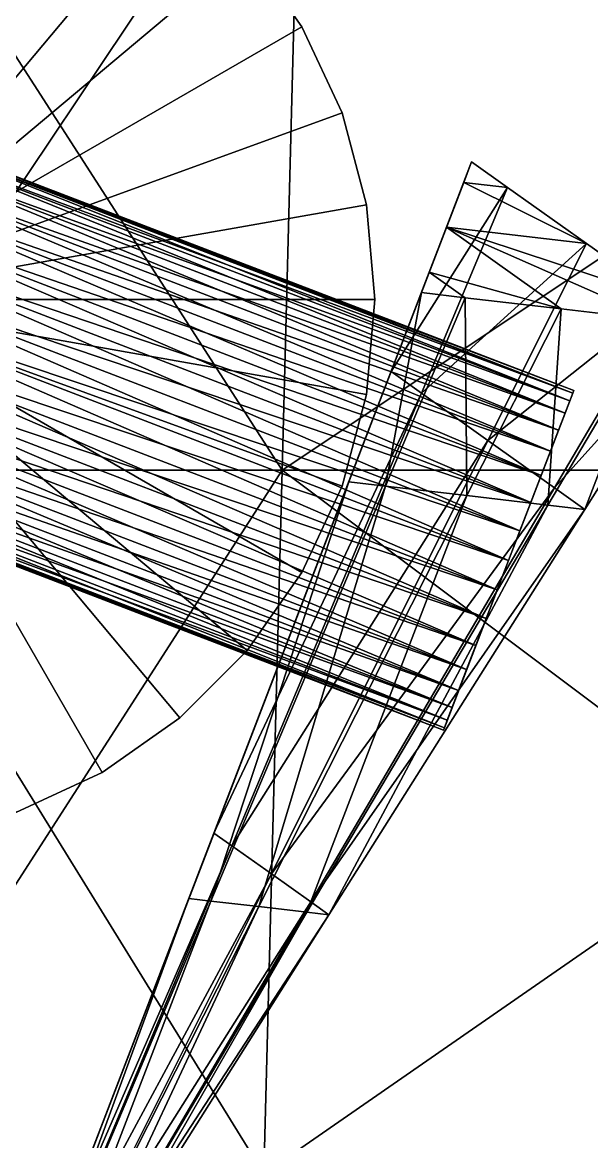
# Model space of a CAD drawing. Header units: metres. Extents: x -1.99 to 2.18, y -3.57 to 1.69.
# Drawn here: x 0.106 to 0.419, y 0.569 to 1.184 of the extents above; entities that cross this region are included whole.
import ezdxf

# ---------------------------------------------------------------- set-up
doc = ezdxf.new("R2010")
doc.units = ezdxf.units.M

msp = doc.modelspace()

# ---------------------------------------------------------------- linework, layer by layer
at = {"layer": 'Cylinder 4'}
for points in [[(0.40872, 0.97988, 0.42168), (0.03529, 1.12323, 0.42168), (0.03367, 1.11902, 0.40484)], [(0.40711, 0.97567, 0.47325), (0.03367, 1.11902, 0.47325), (0.03529, 1.12323, 0.45641)], [(0.40927, 0.9813, 0.43905), (0.03584, 1.12465, 0.43905), (0.03529, 1.12323, 0.42168)], [(0.40872, 0.97988, 0.45641), (0.03529, 1.12323, 0.45641), (0.03584, 1.12465, 0.43905)], [(0.40927, 0.9813, 0.43905), (0.03529, 1.12323, 0.42168), (0.40872, 0.97988, 0.42168)], [(0.40711, 0.97567, 0.47325), (0.03529, 1.12323, 0.45641), (0.40872, 0.97988, 0.45641)], [(0.40872, 0.97988, 0.45641), (0.03584, 1.12465, 0.43905), (0.40927, 0.9813, 0.43905)], [(0.40711, 0.97567, 0.40484), (0.03367, 1.11902, 0.40484), (0.03103, 1.11214, 0.38905)], [(0.40447, 0.96879, 0.48905), (0.03103, 1.11214, 0.48905), (0.03367, 1.11902, 0.47325)], [(0.40872, 0.97988, 0.42168), (0.03367, 1.11902, 0.40484), (0.40711, 0.97567, 0.40484)], [(0.40447, 0.96879, 0.48905), (0.03367, 1.11902, 0.47325), (0.40711, 0.97567, 0.47325)], [(0.40447, 0.96879, 0.38905), (0.03103, 1.11214, 0.38905), (0.02745, 1.10281, 0.37477)], [(0.40088, 0.95946, 0.50333), (0.02745, 1.10281, 0.50333), (0.03103, 1.11214, 0.48905)], [(0.40711, 0.97567, 0.40484), (0.03103, 1.11214, 0.38905), (0.40447, 0.96879, 0.38905)], [(0.40088, 0.95946, 0.50333), (0.03103, 1.11214, 0.48905), (0.40447, 0.96879, 0.48905)], [(0.40088, 0.95946, 0.37477), (0.02745, 1.10281, 0.37477), (0.02303, 1.0913, 0.36244)], [(0.39647, 0.94795, 0.51565), (0.02303, 1.0913, 0.51565), (0.02745, 1.10281, 0.50333)], [(0.40447, 0.96879, 0.38905), (0.02745, 1.10281, 0.37477), (0.40088, 0.95946, 0.37477)], [(0.39647, 0.94795, 0.51565), (0.02745, 1.10281, 0.50333), (0.40088, 0.95946, 0.50333)], [(0.39647, 0.94795, 0.36244), (0.02303, 1.0913, 0.36244), (0.01792, 1.07797, 0.35244)], [(0.39135, 0.93462, 0.52565), (0.01792, 1.07797, 0.52565), (0.02303, 1.0913, 0.51565)], [(0.40088, 0.95946, 0.37477), (0.02303, 1.0913, 0.36244), (0.39647, 0.94795, 0.36244)], [(0.39135, 0.93462, 0.52565), (0.02303, 1.0913, 0.51565), (0.39647, 0.94795, 0.51565)], [(0.39135, 0.93462, 0.35244), (0.01792, 1.07797, 0.35244), (0.01226, 1.06322, 0.34508)], [(0.38569, 0.91987, 0.53302), (0.01226, 1.06322, 0.53302), (0.01792, 1.07797, 0.52565)], [(0.39647, 0.94795, 0.36244), (0.01792, 1.07797, 0.35244), (0.39135, 0.93462, 0.35244)], [(0.38569, 0.91987, 0.53302), (0.01792, 1.07797, 0.52565), (0.39135, 0.93462, 0.52565)], [(0.37965, 0.90415, 0.53753), (0.00622, 1.0475, 0.53753), (0.01226, 1.06322, 0.53302)], [(0.38569, 0.91987, 0.34508), (0.01226, 1.06322, 0.34508), (0.00622, 1.0475, 0.34057)], [(0.37965, 0.90415, 0.53753), (0.01226, 1.06322, 0.53302), (0.38569, 0.91987, 0.53302)], [(0.39135, 0.93462, 0.35244), (0.01226, 1.06322, 0.34508), (0.38569, 0.91987, 0.34508)], [(0.37343, 0.88794, 0.53905), (0, 1.03129, 0.53905), (0.00622, 1.0475, 0.53753)], [(0.37965, 0.90415, 0.34057), (0.00622, 1.0475, 0.34057), (0, 1.03129, 0.33905)], [(0.37343, 0.88794, 0.53905), (0.00622, 1.0475, 0.53753), (0.37965, 0.90415, 0.53753)], [(0.38569, 0.91987, 0.34508), (0.00622, 1.0475, 0.34057), (0.37965, 0.90415, 0.34057)], [(0.36721, 0.87173, 0.53753), (-0.00622, 1.01508, 0.53753), (0, 1.03129, 0.53905)], [(0.37343, 0.88794, 0.33905), (0, 1.03129, 0.33905), (-0.00622, 1.01508, 0.34057)], [(0.36721, 0.87173, 0.53753), (0, 1.03129, 0.53905), (0.37343, 0.88794, 0.53905)], [(0.37965, 0.90415, 0.34057), (0, 1.03129, 0.33905), (0.37343, 0.88794, 0.33905)], [(0.36117, 0.85601, 0.53302), (-0.01226, 0.99936, 0.53302), (-0.00622, 1.01508, 0.53753)], [(0.36721, 0.87173, 0.34057), (-0.00622, 1.01508, 0.34057), (-0.01226, 0.99936, 0.34508)], [(0.36117, 0.85601, 0.53302), (-0.00622, 1.01508, 0.53753), (0.36721, 0.87173, 0.53753)], [(0.37343, 0.88794, 0.33905), (-0.00622, 1.01508, 0.34057), (0.36721, 0.87173, 0.34057)], [(0.35551, 0.84126, 0.52565), (-0.01792, 0.98461, 0.52565), (-0.01226, 0.99936, 0.53302)], [(0.36117, 0.85601, 0.34508), (-0.01226, 0.99936, 0.34508), (-0.01792, 0.98461, 0.35244)], [(0.35551, 0.84126, 0.52565), (-0.01226, 0.99936, 0.53302), (0.36117, 0.85601, 0.53302)], [(0.36721, 0.87173, 0.34057), (-0.01226, 0.99936, 0.34508), (0.36117, 0.85601, 0.34508)], [(0.3504, 0.82793, 0.51565), (-0.02304, 0.97128, 0.51565), (-0.01792, 0.98461, 0.52565)], [(0.35551, 0.84126, 0.35244), (-0.01792, 0.98461, 0.35244), (-0.02304, 0.97128, 0.36244)], [(0.3504, 0.82793, 0.51565), (-0.01792, 0.98461, 0.52565), (0.35551, 0.84126, 0.52565)], [(0.36117, 0.85601, 0.34508), (-0.01792, 0.98461, 0.35244), (0.35551, 0.84126, 0.35244)], [(0.37343, 0.88794, 0.43905), (0.40927, 0.9813, 0.43905), (0.40872, 0.97988, 0.42168)], [(0.37343, 0.88794, 0.43905), (0.40927, 0.9813, 0.43905), (0.37343, 0.88794, 0.43905)], [(0.37343, 0.88794, 0.43905), (0.40872, 0.97988, 0.45641), (0.40927, 0.9813, 0.43905)], [(0.37343, 0.88794, 0.43905), (0.40872, 0.97988, 0.42168), (0.40711, 0.97567, 0.40484)], [(0.37343, 0.88794, 0.43905), (0.40872, 0.97988, 0.42168), (0.37343, 0.88794, 0.43905)], [(0.37343, 0.88794, 0.43905), (0.40872, 0.97988, 0.45641), (0.37343, 0.88794, 0.43905)], [(0.37343, 0.88794, 0.43905), (0.40711, 0.97567, 0.47325), (0.40872, 0.97988, 0.45641)], [(0.40872, 0.97988, 0.42168), (0.40711, 0.97567, 0.40484), (0.40711, 0.97567, 0.40484)], [(0.40872, 0.97988, 0.42168), (0.40872, 0.97988, 0.42168), (0.40711, 0.97567, 0.40484)], [(0.40711, 0.97567, 0.47325), (0.40872, 0.97988, 0.45641), (0.40872, 0.97988, 0.45641)], [(0.40711, 0.97567, 0.47325), (0.40711, 0.97567, 0.47325), (0.40872, 0.97988, 0.45641)], [(0.40927, 0.9813, 0.43905), (0.40872, 0.97988, 0.42168), (0.40872, 0.97988, 0.42168)], [(0.40927, 0.9813, 0.43905), (0.40927, 0.9813, 0.43905), (0.40872, 0.97988, 0.42168)], [(0.40872, 0.97988, 0.45641), (0.40927, 0.9813, 0.43905), (0.40927, 0.9813, 0.43905)], [(0.40872, 0.97988, 0.45641), (0.40872, 0.97988, 0.45641), (0.40927, 0.9813, 0.43905)], [(0.37343, 0.88794, 0.43905), (0.40711, 0.97567, 0.40484), (0.40447, 0.96879, 0.38905)], [(0.37343, 0.88794, 0.43905), (0.40711, 0.97567, 0.40484), (0.37343, 0.88794, 0.43905)], [(0.37343, 0.88794, 0.43905), (0.40711, 0.97567, 0.47325), (0.37343, 0.88794, 0.43905)], [(0.37343, 0.88794, 0.43905), (0.40447, 0.96879, 0.48905), (0.40711, 0.97567, 0.47325)], [(0.40711, 0.97567, 0.40484), (0.40447, 0.96879, 0.38905), (0.40447, 0.96879, 0.38905)], [(0.40711, 0.97567, 0.40484), (0.40711, 0.97567, 0.40484), (0.40447, 0.96879, 0.38905)], [(0.40447, 0.96879, 0.48905), (0.40711, 0.97567, 0.47325), (0.40711, 0.97567, 0.47325)], [(0.40447, 0.96879, 0.48905), (0.40447, 0.96879, 0.48905), (0.40711, 0.97567, 0.47325)], [(0.34598, 0.81643, 0.50333), (-0.02745, 0.95977, 0.50333), (-0.02304, 0.97128, 0.51565)], [(0.3504, 0.82793, 0.36244), (-0.02304, 0.97128, 0.36244), (-0.02745, 0.95977, 0.37477)], [(0.34598, 0.81643, 0.50333), (-0.02304, 0.97128, 0.51565), (0.3504, 0.82793, 0.51565)], [(0.35551, 0.84126, 0.35244), (-0.02304, 0.97128, 0.36244), (0.3504, 0.82793, 0.36244)], [(0.37343, 0.88794, 0.43905), (0.40447, 0.96879, 0.38905), (0.40088, 0.95946, 0.37477)], [(0.37343, 0.88794, 0.43905), (0.40447, 0.96879, 0.38905), (0.37343, 0.88794, 0.43905)], [(0.37343, 0.88794, 0.43905), (0.40447, 0.96879, 0.48905), (0.37343, 0.88794, 0.43905)], [(0.37343, 0.88794, 0.43905), (0.40088, 0.95946, 0.50333), (0.40447, 0.96879, 0.48905)], [(0.40447, 0.96879, 0.38905), (0.40088, 0.95946, 0.37477), (0.40088, 0.95946, 0.37477)], [(0.40447, 0.96879, 0.38905), (0.40447, 0.96879, 0.38905), (0.40088, 0.95946, 0.37477)], [(0.40088, 0.95946, 0.50333), (0.40447, 0.96879, 0.48905), (0.40447, 0.96879, 0.48905)], [(0.40088, 0.95946, 0.50333), (0.40088, 0.95946, 0.50333), (0.40447, 0.96879, 0.48905)], [(0.3424, 0.80709, 0.48905), (-0.03104, 0.95044, 0.48905), (-0.02745, 0.95977, 0.50333)], [(0.34598, 0.81643, 0.37477), (-0.02745, 0.95977, 0.37477), (-0.03104, 0.95044, 0.38905)], [(0.3424, 0.80709, 0.48905), (-0.02745, 0.95977, 0.50333), (0.34598, 0.81643, 0.50333)], [(0.3504, 0.82793, 0.36244), (-0.02745, 0.95977, 0.37477), (0.34598, 0.81643, 0.37477)], [(0.37343, 0.88794, 0.43905), (0.40088, 0.95946, 0.37477), (0.39647, 0.94795, 0.36244)], [(0.37343, 0.88794, 0.43905), (0.40088, 0.95946, 0.37477), (0.37343, 0.88794, 0.43905)], [(0.37343, 0.88794, 0.43905), (0.40088, 0.95946, 0.50333), (0.37343, 0.88794, 0.43905)], [(0.37343, 0.88794, 0.43905), (0.39647, 0.94795, 0.51565), (0.40088, 0.95946, 0.50333)], [(0.40088, 0.95946, 0.37477), (0.39647, 0.94795, 0.36244), (0.39647, 0.94795, 0.36244)], [(0.40088, 0.95946, 0.37477), (0.40088, 0.95946, 0.37477), (0.39647, 0.94795, 0.36244)], [(0.39647, 0.94795, 0.51565), (0.40088, 0.95946, 0.50333), (0.40088, 0.95946, 0.50333)], [(0.39647, 0.94795, 0.51565), (0.39647, 0.94795, 0.51565), (0.40088, 0.95946, 0.50333)], [(0.33976, 0.80021, 0.47325), (-0.03368, 0.94356, 0.47325), (-0.03104, 0.95044, 0.48905)], [(0.3424, 0.80709, 0.38905), (-0.03104, 0.95044, 0.38905), (-0.03368, 0.94356, 0.40484)], [(0.33976, 0.80021, 0.47325), (-0.03104, 0.95044, 0.48905), (0.3424, 0.80709, 0.48905)], [(0.34598, 0.81643, 0.37477), (-0.03104, 0.95044, 0.38905), (0.3424, 0.80709, 0.38905)], [(0.37343, 0.88794, 0.43905), (0.39647, 0.94795, 0.36244), (0.39135, 0.93462, 0.35244)], [(0.37343, 0.88794, 0.43905), (0.39647, 0.94795, 0.36244), (0.37343, 0.88794, 0.43905)], [(0.37343, 0.88794, 0.43905), (0.39647, 0.94795, 0.51565), (0.37343, 0.88794, 0.43905)], [(0.37343, 0.88794, 0.43905), (0.39135, 0.93462, 0.52565), (0.39647, 0.94795, 0.51565)], [(0.39647, 0.94795, 0.36244), (0.39135, 0.93462, 0.35244), (0.39135, 0.93462, 0.35244)], [(0.39647, 0.94795, 0.36244), (0.39647, 0.94795, 0.36244), (0.39135, 0.93462, 0.35244)], [(0.39135, 0.93462, 0.52565), (0.39647, 0.94795, 0.51565), (0.39647, 0.94795, 0.51565)], [(0.39135, 0.93462, 0.52565), (0.39135, 0.93462, 0.52565), (0.39647, 0.94795, 0.51565)], [(0.33814, 0.796, 0.45641), (-0.03529, 0.93935, 0.45641), (-0.03368, 0.94356, 0.47325)], [(0.33976, 0.80021, 0.40484), (-0.03368, 0.94356, 0.40484), (-0.03529, 0.93935, 0.42168)], [(0.33814, 0.796, 0.45641), (-0.03368, 0.94356, 0.47325), (0.33976, 0.80021, 0.47325)], [(0.3424, 0.80709, 0.38905), (-0.03368, 0.94356, 0.40484), (0.33976, 0.80021, 0.40484)], [(0.33759, 0.79458, 0.43905), (-0.03584, 0.93793, 0.43905), (-0.03529, 0.93935, 0.45641)], [(0.33814, 0.796, 0.42168), (-0.03529, 0.93935, 0.42168), (-0.03584, 0.93793, 0.43905)], [(0.33814, 0.796, 0.42168), (-0.03584, 0.93793, 0.43905), (0.33759, 0.79458, 0.43905)], [(0.33759, 0.79458, 0.43905), (-0.03529, 0.93935, 0.45641), (0.33814, 0.796, 0.45641)], [(0.33976, 0.80021, 0.40484), (-0.03529, 0.93935, 0.42168), (0.33814, 0.796, 0.42168)], [(0.37343, 0.88794, 0.43905), (0.39135, 0.93462, 0.35244), (0.38569, 0.91987, 0.34508)], [(0.37343, 0.88794, 0.43905), (0.39135, 0.93462, 0.35244), (0.37343, 0.88794, 0.43905)], [(0.37343, 0.88794, 0.43905), (0.39135, 0.93462, 0.52565), (0.37343, 0.88794, 0.43905)], [(0.37343, 0.88794, 0.43905), (0.38569, 0.91987, 0.53302), (0.39135, 0.93462, 0.52565)], [(0.39135, 0.93462, 0.35244), (0.38569, 0.91987, 0.34508), (0.38569, 0.91987, 0.34508)], [(0.39135, 0.93462, 0.35244), (0.39135, 0.93462, 0.35244), (0.38569, 0.91987, 0.34508)], [(0.38569, 0.91987, 0.53302), (0.39135, 0.93462, 0.52565), (0.39135, 0.93462, 0.52565)], [(0.38569, 0.91987, 0.53302), (0.38569, 0.91987, 0.53302), (0.39135, 0.93462, 0.52565)], [(0.37343, 0.88794, 0.43905), (0.38569, 0.91987, 0.53302), (0.37343, 0.88794, 0.43905)], [(0.37343, 0.88794, 0.43905), (0.37965, 0.90415, 0.53753), (0.38569, 0.91987, 0.53302)], [(0.37343, 0.88794, 0.43905), (0.38569, 0.91987, 0.34508), (0.37965, 0.90415, 0.34057)], [(0.37343, 0.88794, 0.43905), (0.38569, 0.91987, 0.34508), (0.37343, 0.88794, 0.43905)], [(0.37965, 0.90415, 0.53753), (0.38569, 0.91987, 0.53302), (0.38569, 0.91987, 0.53302)], [(0.37965, 0.90415, 0.53753), (0.37965, 0.90415, 0.53753), (0.38569, 0.91987, 0.53302)], [(0.38569, 0.91987, 0.34508), (0.37965, 0.90415, 0.34057), (0.37965, 0.90415, 0.34057)], [(0.38569, 0.91987, 0.34508), (0.38569, 0.91987, 0.34508), (0.37965, 0.90415, 0.34057)], [(0.37343, 0.88794, 0.43905), (0.37965, 0.90415, 0.53753), (0.37343, 0.88794, 0.43905)], [(0.37343, 0.88794, 0.43905), (0.37343, 0.88794, 0.53905), (0.37965, 0.90415, 0.53753)], [(0.37343, 0.88794, 0.53905), (0.37965, 0.90415, 0.53753), (0.37965, 0.90415, 0.53753)], [(0.37343, 0.88794, 0.53905), (0.37343, 0.88794, 0.53905), (0.37965, 0.90415, 0.53753)], [(0.37343, 0.88794, 0.43905), (0.37965, 0.90415, 0.34057), (0.37343, 0.88794, 0.33905)], [(0.37965, 0.90415, 0.34057), (0.37343, 0.88794, 0.33905), (0.37343, 0.88794, 0.33905)], [(0.37965, 0.90415, 0.34057), (0.37965, 0.90415, 0.34057), (0.37343, 0.88794, 0.33905)], [(0.37343, 0.88794, 0.43905), (0.37965, 0.90415, 0.34057), (0.37343, 0.88794, 0.43905)], [(0.37343, 0.88794, 0.43905), (0.33759, 0.79458, 0.43905), (0.33814, 0.796, 0.45641)], [(0.37343, 0.88794, 0.43905), (0.33759, 0.79458, 0.43905), (0.37343, 0.88794, 0.43905)], [(0.37343, 0.88794, 0.43905), (0.33814, 0.796, 0.42168), (0.33759, 0.79458, 0.43905)], [(0.37343, 0.88794, 0.43905), (0.33814, 0.796, 0.45641), (0.33976, 0.80021, 0.47325)], [(0.37343, 0.88794, 0.43905), (0.33814, 0.796, 0.45641), (0.37343, 0.88794, 0.43905)], [(0.37343, 0.88794, 0.43905), (0.33814, 0.796, 0.42168), (0.37343, 0.88794, 0.43905)], [(0.37343, 0.88794, 0.43905), (0.33976, 0.80021, 0.40484), (0.33814, 0.796, 0.42168)], [(0.37343, 0.88794, 0.43905), (0.33976, 0.80021, 0.47325), (0.3424, 0.80709, 0.48905)], [(0.37343, 0.88794, 0.43905), (0.33976, 0.80021, 0.47325), (0.37343, 0.88794, 0.43905)], [(0.37343, 0.88794, 0.43905), (0.33976, 0.80021, 0.40484), (0.37343, 0.88794, 0.43905)], [(0.37343, 0.88794, 0.43905), (0.3424, 0.80709, 0.38905), (0.33976, 0.80021, 0.40484)], [(0.37343, 0.88794, 0.43905), (0.3424, 0.80709, 0.48905), (0.34598, 0.81643, 0.50333)], [(0.37343, 0.88794, 0.43905), (0.3424, 0.80709, 0.48905), (0.37343, 0.88794, 0.43905)], [(0.37343, 0.88794, 0.43905), (0.3424, 0.80709, 0.38905), (0.37343, 0.88794, 0.43905)], [(0.37343, 0.88794, 0.43905), (0.34598, 0.81643, 0.37477), (0.3424, 0.80709, 0.38905)], [(0.37343, 0.88794, 0.43905), (0.34598, 0.81643, 0.50333), (0.3504, 0.82793, 0.51565)], [(0.37343, 0.88794, 0.43905), (0.34598, 0.81643, 0.50333), (0.37343, 0.88794, 0.43905)], [(0.37343, 0.88794, 0.43905), (0.34598, 0.81643, 0.37477), (0.37343, 0.88794, 0.43905)], [(0.37343, 0.88794, 0.43905), (0.3504, 0.82793, 0.36244), (0.34598, 0.81643, 0.37477)], [(0.37343, 0.88794, 0.43905), (0.3504, 0.82793, 0.51565), (0.35551, 0.84126, 0.52565)], [(0.37343, 0.88794, 0.43905), (0.3504, 0.82793, 0.51565), (0.37343, 0.88794, 0.43905)], [(0.37343, 0.88794, 0.43905), (0.3504, 0.82793, 0.36244), (0.37343, 0.88794, 0.43905)], [(0.37343, 0.88794, 0.43905), (0.35551, 0.84126, 0.35244), (0.3504, 0.82793, 0.36244)], [(0.37343, 0.88794, 0.43905), (0.35551, 0.84126, 0.52565), (0.36117, 0.85601, 0.53302)], [(0.37343, 0.88794, 0.43905), (0.35551, 0.84126, 0.52565), (0.37343, 0.88794, 0.43905)], [(0.37343, 0.88794, 0.43905), (0.35551, 0.84126, 0.35244), (0.37343, 0.88794, 0.43905)], [(0.37343, 0.88794, 0.43905), (0.36117, 0.85601, 0.34508), (0.35551, 0.84126, 0.35244)], [(0.37343, 0.88794, 0.43905), (0.36117, 0.85601, 0.53302), (0.36721, 0.87173, 0.53753)], [(0.37343, 0.88794, 0.43905), (0.36117, 0.85601, 0.53302), (0.37343, 0.88794, 0.43905)], [(0.37343, 0.88794, 0.43905), (0.36117, 0.85601, 0.34508), (0.37343, 0.88794, 0.43905)], [(0.37343, 0.88794, 0.43905), (0.36721, 0.87173, 0.34057), (0.36117, 0.85601, 0.34508)], [(0.37343, 0.88794, 0.43905), (0.36721, 0.87173, 0.53753), (0.37343, 0.88794, 0.53905)], [(0.36721, 0.87173, 0.53753), (0.37343, 0.88794, 0.53905), (0.37343, 0.88794, 0.53905)], [(0.36721, 0.87173, 0.53753), (0.36721, 0.87173, 0.53753), (0.37343, 0.88794, 0.53905)], [(0.37343, 0.88794, 0.43905), (0.36721, 0.87173, 0.53753), (0.37343, 0.88794, 0.43905)], [(0.37343, 0.88794, 0.43905), (0.36721, 0.87173, 0.34057), (0.37343, 0.88794, 0.43905)], [(0.37343, 0.88794, 0.43905), (0.37343, 0.88794, 0.33905), (0.36721, 0.87173, 0.34057)], [(0.37343, 0.88794, 0.33905), (0.36721, 0.87173, 0.34057), (0.36721, 0.87173, 0.34057)], [(0.37343, 0.88794, 0.33905), (0.37343, 0.88794, 0.33905), (0.36721, 0.87173, 0.34057)], [(0.37343, 0.88794, 0.43905), (0.37343, 0.88794, 0.53905), (0.37343, 0.88794, 0.43905)], [(0.37343, 0.88794, 0.43905), (0.37343, 0.88794, 0.33905), (0.37343, 0.88794, 0.43905)], [(0.36117, 0.85601, 0.53302), (0.36721, 0.87173, 0.53753), (0.36721, 0.87173, 0.53753)], [(0.36117, 0.85601, 0.53302), (0.36117, 0.85601, 0.53302), (0.36721, 0.87173, 0.53753)], [(0.36721, 0.87173, 0.34057), (0.36117, 0.85601, 0.34508), (0.36117, 0.85601, 0.34508)], [(0.36721, 0.87173, 0.34057), (0.36721, 0.87173, 0.34057), (0.36117, 0.85601, 0.34508)], [(0.35551, 0.84126, 0.52565), (0.36117, 0.85601, 0.53302), (0.36117, 0.85601, 0.53302)], [(0.35551, 0.84126, 0.52565), (0.35551, 0.84126, 0.52565), (0.36117, 0.85601, 0.53302)], [(0.36117, 0.85601, 0.34508), (0.35551, 0.84126, 0.35244), (0.35551, 0.84126, 0.35244)], [(0.36117, 0.85601, 0.34508), (0.36117, 0.85601, 0.34508), (0.35551, 0.84126, 0.35244)], [(0.3504, 0.82793, 0.51565), (0.35551, 0.84126, 0.52565), (0.35551, 0.84126, 0.52565)], [(0.3504, 0.82793, 0.51565), (0.3504, 0.82793, 0.51565), (0.35551, 0.84126, 0.52565)], [(0.35551, 0.84126, 0.35244), (0.3504, 0.82793, 0.36244), (0.3504, 0.82793, 0.36244)], [(0.35551, 0.84126, 0.35244), (0.35551, 0.84126, 0.35244), (0.3504, 0.82793, 0.36244)], [(0.34598, 0.81643, 0.50333), (0.3504, 0.82793, 0.51565), (0.3504, 0.82793, 0.51565)], [(0.34598, 0.81643, 0.50333), (0.34598, 0.81643, 0.50333), (0.3504, 0.82793, 0.51565)], [(0.3504, 0.82793, 0.36244), (0.34598, 0.81643, 0.37477), (0.34598, 0.81643, 0.37477)], [(0.3504, 0.82793, 0.36244), (0.3504, 0.82793, 0.36244), (0.34598, 0.81643, 0.37477)], [(0.3424, 0.80709, 0.48905), (0.34598, 0.81643, 0.50333), (0.34598, 0.81643, 0.50333)], [(0.3424, 0.80709, 0.48905), (0.3424, 0.80709, 0.48905), (0.34598, 0.81643, 0.50333)], [(0.34598, 0.81643, 0.37477), (0.3424, 0.80709, 0.38905), (0.3424, 0.80709, 0.38905)], [(0.34598, 0.81643, 0.37477), (0.34598, 0.81643, 0.37477), (0.3424, 0.80709, 0.38905)], [(0.33976, 0.80021, 0.47325), (0.3424, 0.80709, 0.48905), (0.3424, 0.80709, 0.48905)], [(0.33976, 0.80021, 0.47325), (0.33976, 0.80021, 0.47325), (0.3424, 0.80709, 0.48905)], [(0.3424, 0.80709, 0.38905), (0.33976, 0.80021, 0.40484), (0.33976, 0.80021, 0.40484)], [(0.3424, 0.80709, 0.38905), (0.3424, 0.80709, 0.38905), (0.33976, 0.80021, 0.40484)], [(0.33814, 0.796, 0.45641), (0.33976, 0.80021, 0.47325), (0.33976, 0.80021, 0.47325)], [(0.33814, 0.796, 0.45641), (0.33814, 0.796, 0.45641), (0.33976, 0.80021, 0.47325)], [(0.33976, 0.80021, 0.40484), (0.33814, 0.796, 0.42168), (0.33814, 0.796, 0.42168)], [(0.33976, 0.80021, 0.40484), (0.33976, 0.80021, 0.40484), (0.33814, 0.796, 0.42168)], [(0.33759, 0.79458, 0.43905), (0.33814, 0.796, 0.45641), (0.33814, 0.796, 0.45641)], [(0.33759, 0.79458, 0.43905), (0.33759, 0.79458, 0.43905), (0.33814, 0.796, 0.45641)], [(0.33814, 0.796, 0.42168), (0.33759, 0.79458, 0.43905), (0.33759, 0.79458, 0.43905)], [(0.33814, 0.796, 0.42168), (0.33814, 0.796, 0.42168), (0.33759, 0.79458, 0.43905)]]:
    msp.add_3dface(points, dxfattribs=at)
at = {"layer": 'Cylinder 5'}
for points in [[(0, 1.03129, 0.51705), (0.1026, 1.3132, 0.51705), (0.15, 1.2911, 0.51705)], [(0.1026, 1.3132, 0.21705), (0, 1.03129, 0.21705), (0.15, 1.2911, 0.21705)], [(0, 1.03129, 0.51705), (0.15, 1.2911, 0.51705), (0.19283, 1.2611, 0.51705)], [(0.15, 1.2911, 0.21705), (0, 1.03129, 0.21705), (0.19283, 1.2611, 0.21705)], [(0.15, 1.2911, 0.21705), (0, 1.03129, 0.21705), (0, 1.03129, 0.21705)], [(0, 1.03129, 0.51705), (0.15, 1.2911, 0.51705), (0, 1.03129, 0.51705)], [(0, 1.03129, 0.51705), (0.19283, 1.2611, 0.51705), (0.22981, 1.22413, 0.51705)], [(0.19283, 1.2611, 0.21705), (0, 1.03129, 0.21705), (0.22981, 1.22413, 0.21705)], [(0.19283, 1.2611, 0.21705), (0, 1.03129, 0.21705), (0, 1.03129, 0.21705)], [(0, 1.03129, 0.51705), (0.19283, 1.2611, 0.51705), (0, 1.03129, 0.51705)], [(0, 1.03129, 0.51705), (0.22981, 1.22413, 0.51705), (0.25981, 1.18129, 0.51705)], [(0.22981, 1.22413, 0.21705), (0, 1.03129, 0.21705), (0.25981, 1.18129, 0.21705)], [(0.22981, 1.22413, 0.21705), (0, 1.03129, 0.21705), (0, 1.03129, 0.21705)], [(0, 1.03129, 0.51705), (0.22981, 1.22413, 0.51705), (0, 1.03129, 0.51705)], [(0.22981, 1.22413, 0.51705), (0.25981, 1.18129, 0.51705), (0.25981, 1.18129, 0.51705)], [(0.22981, 1.22413, 0.51705), (0.22981, 1.22413, 0.51705), (0.25981, 1.18129, 0.51705)], [(0.22981, 1.22413, 0.51705), (0.25981, 1.18129, 0.36705), (0.25981, 1.18129, 0.51705)], [(0.22981, 1.22413, 0.51705), (0.22981, 1.22413, 0.36705), (0.25981, 1.18129, 0.36705)], [(0.22981, 1.22413, 0.36705), (0.25981, 1.18129, 0.21705), (0.25981, 1.18129, 0.36705)], [(0.22981, 1.22413, 0.36705), (0.22981, 1.22413, 0.21705), (0.25981, 1.18129, 0.21705)], [(0.22981, 1.22413, 0.21705), (0.25981, 1.18129, 0.21705), (0.25981, 1.18129, 0.21705)], [(0.22981, 1.22413, 0.21705), (0.22981, 1.22413, 0.21705), (0.25981, 1.18129, 0.21705)], [(0, 1.03129, 0.51705), (0.25981, 1.18129, 0.51705), (0.28191, 1.1339, 0.51705)], [(0.25981, 1.18129, 0.21705), (0, 1.03129, 0.21705), (0.28191, 1.1339, 0.21705)], [(0.25981, 1.18129, 0.21705), (0, 1.03129, 0.21705), (0, 1.03129, 0.21705)], [(0, 1.03129, 0.51705), (0.25981, 1.18129, 0.51705), (0, 1.03129, 0.51705)], [(0.25981, 1.18129, 0.51705), (0.28191, 1.1339, 0.51705), (0.28191, 1.1339, 0.51705)], [(0.25981, 1.18129, 0.51705), (0.25981, 1.18129, 0.51705), (0.28191, 1.1339, 0.51705)], [(0.25981, 1.18129, 0.51705), (0.28191, 1.1339, 0.36705), (0.28191, 1.1339, 0.51705)], [(0.25981, 1.18129, 0.51705), (0.25981, 1.18129, 0.36705), (0.28191, 1.1339, 0.36705)], [(0.25981, 1.18129, 0.36705), (0.28191, 1.1339, 0.21705), (0.28191, 1.1339, 0.36705)], [(0.25981, 1.18129, 0.36705), (0.25981, 1.18129, 0.21705), (0.28191, 1.1339, 0.21705)], [(0.25981, 1.18129, 0.21705), (0.28191, 1.1339, 0.21705), (0.28191, 1.1339, 0.21705)], [(0.25981, 1.18129, 0.21705), (0.25981, 1.18129, 0.21705), (0.28191, 1.1339, 0.21705)], [(0, 1.03129, 0.51705), (0.28191, 1.1339, 0.51705), (0.29544, 1.08338, 0.51705)], [(0.28191, 1.1339, 0.21705), (0, 1.03129, 0.21705), (0.29544, 1.08338, 0.21705)], [(0.28191, 1.1339, 0.21705), (0, 1.03129, 0.21705), (0, 1.03129, 0.21705)], [(0, 1.03129, 0.51705), (0.28191, 1.1339, 0.51705), (0, 1.03129, 0.51705)], [(0.28191, 1.1339, 0.51705), (0.29544, 1.08338, 0.51705), (0.29544, 1.08338, 0.51705)], [(0.28191, 1.1339, 0.51705), (0.28191, 1.1339, 0.51705), (0.29544, 1.08338, 0.51705)], [(0.28191, 1.1339, 0.51705), (0.29544, 1.08338, 0.36705), (0.29544, 1.08338, 0.51705)], [(0.28191, 1.1339, 0.51705), (0.28191, 1.1339, 0.36705), (0.29544, 1.08338, 0.36705)], [(0.28191, 1.1339, 0.36705), (0.29544, 1.08338, 0.21705), (0.29544, 1.08338, 0.36705)], [(0.28191, 1.1339, 0.36705), (0.28191, 1.1339, 0.21705), (0.29544, 1.08338, 0.21705)], [(0.28191, 1.1339, 0.21705), (0.29544, 1.08338, 0.21705), (0.29544, 1.08338, 0.21705)], [(0.28191, 1.1339, 0.21705), (0.28191, 1.1339, 0.21705), (0.29544, 1.08338, 0.21705)], [(0, 1.03129, 0.51705), (0.29544, 1.08338, 0.51705), (0.3, 1.03129, 0.51705)], [(0.29544, 1.08338, 0.21705), (0, 1.03129, 0.21705), (0.3, 1.03129, 0.21705)], [(0.29544, 1.08338, 0.21705), (0, 1.03129, 0.21705), (0, 1.03129, 0.21705)], [(0, 1.03129, 0.51705), (0.29544, 1.08338, 0.51705), (0, 1.03129, 0.51705)], [(0.29544, 1.08338, 0.51705), (0.3, 1.03129, 0.51705), (0.3, 1.03129, 0.51705)], [(0.29544, 1.08338, 0.51705), (0.29544, 1.08338, 0.51705), (0.3, 1.03129, 0.51705)], [(0.29544, 1.08338, 0.51705), (0.3, 1.03129, 0.36705), (0.3, 1.03129, 0.51705)], [(0.29544, 1.08338, 0.51705), (0.29544, 1.08338, 0.36705), (0.3, 1.03129, 0.36705)], [(0.29544, 1.08338, 0.36705), (0.3, 1.03129, 0.21705), (0.3, 1.03129, 0.36705)], [(0.29544, 1.08338, 0.36705), (0.29544, 1.08338, 0.21705), (0.3, 1.03129, 0.21705)], [(0.29544, 1.08338, 0.21705), (0.3, 1.03129, 0.21705), (0.3, 1.03129, 0.21705)], [(0.29544, 1.08338, 0.21705), (0.29544, 1.08338, 0.21705), (0.3, 1.03129, 0.21705)], [(0, 1.03129, 0.51705), (0.15, 0.77148, 0.51705), (0.10261, 0.74938, 0.51705)], [(0.15, 0.77148, 0.21705), (0, 1.03129, 0.21705), (0.10261, 0.74938, 0.21705)], [(0.15, 0.77148, 0.21705), (0, 1.03129, 0.21705), (0, 1.03129, 0.21705)], [(0, 1.03129, 0.51705), (0.15, 0.77148, 0.51705), (0, 1.03129, 0.51705)], [(0, 1.03129, 0.51705), (0.19284, 0.80148, 0.51705), (0.15, 0.77148, 0.51705)], [(0.19284, 0.80148, 0.21705), (0, 1.03129, 0.21705), (0.15, 0.77148, 0.21705)], [(0.19284, 0.80148, 0.21705), (0, 1.03129, 0.21705), (0, 1.03129, 0.21705)], [(0, 1.03129, 0.51705), (0.19284, 0.80148, 0.51705), (0, 1.03129, 0.51705)], [(0, 1.03129, 0.51705), (0.22981, 0.83845, 0.51705), (0.19284, 0.80148, 0.51705)], [(0.22981, 0.83845, 0.21705), (0, 1.03129, 0.21705), (0.19284, 0.80148, 0.21705)], [(0.22981, 0.83845, 0.21705), (0, 1.03129, 0.21705), (0, 1.03129, 0.21705)], [(0, 1.03129, 0.51705), (0.22981, 0.83845, 0.51705), (0, 1.03129, 0.51705)], [(0, 1.03129, 0.51705), (0.25981, 0.88129, 0.51705), (0.22981, 0.83845, 0.51705)], [(0.25981, 0.88129, 0.21705), (0, 1.03129, 0.21705), (0.22981, 0.83845, 0.21705)], [(0.25981, 0.88129, 0.21705), (0, 1.03129, 0.21705), (0, 1.03129, 0.21705)], [(0, 1.03129, 0.51705), (0.25981, 0.88129, 0.51705), (0, 1.03129, 0.51705)], [(0, 1.03129, 0.51705), (0.28191, 0.92868, 0.51705), (0.25981, 0.88129, 0.51705)], [(0.28191, 0.92868, 0.21705), (0, 1.03129, 0.21705), (0.25981, 0.88129, 0.21705)], [(0.28191, 0.92868, 0.21705), (0, 1.03129, 0.21705), (0, 1.03129, 0.21705)], [(0, 1.03129, 0.51705), (0.28191, 0.92868, 0.51705), (0, 1.03129, 0.51705)], [(0, 1.03129, 0.51705), (0.29544, 0.97919, 0.51705), (0.28191, 0.92868, 0.51705)], [(0.29544, 0.97919, 0.21705), (0, 1.03129, 0.21705), (0.28191, 0.92868, 0.21705)], [(0.29544, 0.97919, 0.21705), (0, 1.03129, 0.21705), (0, 1.03129, 0.21705)], [(0, 1.03129, 0.51705), (0.29544, 0.97919, 0.51705), (0, 1.03129, 0.51705)], [(0, 1.03129, 0.51705), (0.3, 1.03129, 0.51705), (0.29544, 0.97919, 0.51705)], [(0.3, 1.03129, 0.21705), (0, 1.03129, 0.21705), (0.29544, 0.97919, 0.21705)], [(0.3, 1.03129, 0.21705), (0, 1.03129, 0.21705), (0, 1.03129, 0.21705)], [(0, 1.03129, 0.51705), (0.3, 1.03129, 0.51705), (0, 1.03129, 0.51705)], [(0.3, 1.03129, 0.51705), (0.29544, 0.97919, 0.51705), (0.29544, 0.97919, 0.51705)], [(0.3, 1.03129, 0.51705), (0.3, 1.03129, 0.51705), (0.29544, 0.97919, 0.51705)], [(0.3, 1.03129, 0.51705), (0.29544, 0.97919, 0.36705), (0.29544, 0.97919, 0.51705)], [(0.3, 1.03129, 0.51705), (0.3, 1.03129, 0.36705), (0.29544, 0.97919, 0.36705)], [(0.3, 1.03129, 0.36705), (0.29544, 0.97919, 0.21705), (0.29544, 0.97919, 0.36705)], [(0.3, 1.03129, 0.36705), (0.3, 1.03129, 0.21705), (0.29544, 0.97919, 0.21705)], [(0.3, 1.03129, 0.21705), (0.29544, 0.97919, 0.21705), (0.29544, 0.97919, 0.21705)], [(0.3, 1.03129, 0.21705), (0.3, 1.03129, 0.21705), (0.29544, 0.97919, 0.21705)], [(0.29544, 0.97919, 0.51705), (0.28191, 0.92868, 0.51705), (0.28191, 0.92868, 0.51705)], [(0.29544, 0.97919, 0.51705), (0.29544, 0.97919, 0.51705), (0.28191, 0.92868, 0.51705)], [(0.29544, 0.97919, 0.51705), (0.28191, 0.92868, 0.36705), (0.28191, 0.92868, 0.51705)], [(0.29544, 0.97919, 0.51705), (0.29544, 0.97919, 0.36705), (0.28191, 0.92868, 0.36705)], [(0.29544, 0.97919, 0.36705), (0.28191, 0.92868, 0.21705), (0.28191, 0.92868, 0.36705)], [(0.29544, 0.97919, 0.36705), (0.29544, 0.97919, 0.21705), (0.28191, 0.92868, 0.21705)], [(0.29544, 0.97919, 0.21705), (0.28191, 0.92868, 0.21705), (0.28191, 0.92868, 0.21705)], [(0.29544, 0.97919, 0.21705), (0.29544, 0.97919, 0.21705), (0.28191, 0.92868, 0.21705)], [(0.28191, 0.92868, 0.51705), (0.25981, 0.88129, 0.51705), (0.25981, 0.88129, 0.51705)], [(0.28191, 0.92868, 0.51705), (0.28191, 0.92868, 0.51705), (0.25981, 0.88129, 0.51705)], [(0.28191, 0.92868, 0.51705), (0.25981, 0.88129, 0.36705), (0.25981, 0.88129, 0.51705)], [(0.28191, 0.92868, 0.51705), (0.28191, 0.92868, 0.36705), (0.25981, 0.88129, 0.36705)], [(0.28191, 0.92868, 0.36705), (0.25981, 0.88129, 0.21705), (0.25981, 0.88129, 0.36705)], [(0.28191, 0.92868, 0.36705), (0.28191, 0.92868, 0.21705), (0.25981, 0.88129, 0.21705)], [(0.28191, 0.92868, 0.21705), (0.25981, 0.88129, 0.21705), (0.25981, 0.88129, 0.21705)], [(0.28191, 0.92868, 0.21705), (0.28191, 0.92868, 0.21705), (0.25981, 0.88129, 0.21705)], [(0.25981, 0.88129, 0.51705), (0.22981, 0.83845, 0.51705), (0.22981, 0.83845, 0.51705)], [(0.25981, 0.88129, 0.51705), (0.25981, 0.88129, 0.51705), (0.22981, 0.83845, 0.51705)], [(0.25981, 0.88129, 0.51705), (0.22981, 0.83845, 0.36705), (0.22981, 0.83845, 0.51705)], [(0.25981, 0.88129, 0.51705), (0.25981, 0.88129, 0.36705), (0.22981, 0.83845, 0.36705)], [(0.25981, 0.88129, 0.36705), (0.22981, 0.83845, 0.21705), (0.22981, 0.83845, 0.36705)], [(0.25981, 0.88129, 0.36705), (0.25981, 0.88129, 0.21705), (0.22981, 0.83845, 0.21705)], [(0.25981, 0.88129, 0.21705), (0.22981, 0.83845, 0.21705), (0.22981, 0.83845, 0.21705)], [(0.25981, 0.88129, 0.21705), (0.25981, 0.88129, 0.21705), (0.22981, 0.83845, 0.21705)], [(0.22981, 0.83845, 0.51705), (0.19284, 0.80148, 0.51705), (0.19284, 0.80148, 0.51705)], [(0.22981, 0.83845, 0.51705), (0.22981, 0.83845, 0.51705), (0.19284, 0.80148, 0.51705)], [(0.22981, 0.83845, 0.51705), (0.19284, 0.80148, 0.36705), (0.19284, 0.80148, 0.51705)], [(0.22981, 0.83845, 0.51705), (0.22981, 0.83845, 0.36705), (0.19284, 0.80148, 0.36705)], [(0.22981, 0.83845, 0.36705), (0.19284, 0.80148, 0.21705), (0.19284, 0.80148, 0.36705)], [(0.22981, 0.83845, 0.36705), (0.22981, 0.83845, 0.21705), (0.19284, 0.80148, 0.21705)], [(0.22981, 0.83845, 0.21705), (0.19284, 0.80148, 0.21705), (0.19284, 0.80148, 0.21705)], [(0.22981, 0.83845, 0.21705), (0.22981, 0.83845, 0.21705), (0.19284, 0.80148, 0.21705)], [(0.19284, 0.80148, 0.51705), (0.15, 0.77148, 0.51705), (0.15, 0.77148, 0.51705)], [(0.19284, 0.80148, 0.51705), (0.19284, 0.80148, 0.51705), (0.15, 0.77148, 0.51705)], [(0.19284, 0.80148, 0.51705), (0.15, 0.77148, 0.36705), (0.15, 0.77148, 0.51705)], [(0.19284, 0.80148, 0.51705), (0.19284, 0.80148, 0.36705), (0.15, 0.77148, 0.36705)], [(0.19284, 0.80148, 0.36705), (0.15, 0.77148, 0.21705), (0.15, 0.77148, 0.36705)], [(0.19284, 0.80148, 0.36705), (0.19284, 0.80148, 0.21705), (0.15, 0.77148, 0.21705)], [(0.19284, 0.80148, 0.21705), (0.15, 0.77148, 0.21705), (0.15, 0.77148, 0.21705)], [(0.19284, 0.80148, 0.21705), (0.19284, 0.80148, 0.21705), (0.15, 0.77148, 0.21705)], [(0.15, 0.77148, 0.51705), (0.10261, 0.74938, 0.51705), (0.10261, 0.74938, 0.51705)], [(0.15, 0.77148, 0.51705), (0.15, 0.77148, 0.51705), (0.10261, 0.74938, 0.51705)], [(0.15, 0.77148, 0.51705), (0.10261, 0.74938, 0.36705), (0.10261, 0.74938, 0.51705)], [(0.15, 0.77148, 0.51705), (0.15, 0.77148, 0.36705), (0.10261, 0.74938, 0.36705)], [(0.15, 0.77148, 0.36705), (0.10261, 0.74938, 0.21705), (0.10261, 0.74938, 0.36705)], [(0.15, 0.77148, 0.36705), (0.15, 0.77148, 0.21705), (0.10261, 0.74938, 0.21705)], [(0.15, 0.77148, 0.21705), (0.10261, 0.74938, 0.21705), (0.10261, 0.74938, 0.21705)], [(0.15, 0.77148, 0.21705), (0.15, 0.77148, 0.21705), (0.10261, 0.74938, 0.21705)]]:
    msp.add_3dface(points, dxfattribs=at)
at = {"layer": 'Pyramid'}
for points in [[(0.24902, 0.9375, -0.26895), (0, 1.32422, -0.33164), (0, 0.9375, -0.31875)], [(0.24902, 0.9375, -0.26895), (0.25909, 1.32422, -0.27982), (0, 1.32422, -0.33164)], [(0, 0.9375, 0.31875), (0.25909, 1.32422, 0.27982), (0.24902, 0.9375, 0.26895)], [(0, 0.9375, 0.31875), (0, 1.32422, 0.33164), (0.25909, 1.32422, 0.27982)], [(0.79687, 0.9375, -0.15937), (0.25909, 1.32422, -0.27982), (0.24902, 0.9375, -0.26895)], [(0.24902, 0.9375, 0.26895), (0.8291, 1.32422, 0.16582), (0.79687, 0.9375, 0.15938)], [(0.24902, 0.9375, 0.26895), (0.25909, 1.32422, 0.27982), (0.8291, 1.32422, 0.16582)], [(0.79687, 0.9375, -0.15937), (0.8291, 1.32422, -0.16582), (0.25909, 1.32422, -0.27982)], [(0.23895, 0.55078, -0.25807), (0, 0.9375, -0.31875), (0, 0.55078, -0.30586)], [(0.23895, 0.55078, -0.25807), (0.24902, 0.9375, -0.26895), (0, 0.9375, -0.31875)], [(0, 0.55078, 0.30586), (0.24902, 0.9375, 0.26895), (0.23895, 0.55078, 0.25807)], [(0, 0.55078, 0.30586), (0, 0.9375, 0.31875), (0.24902, 0.9375, 0.26895)], [(0.76465, 0.55078, -0.15293), (0.24902, 0.9375, -0.26895), (0.23895, 0.55078, -0.25807)], [(0.23895, 0.55078, 0.25807), (0.79687, 0.9375, 0.15938), (0.76465, 0.55078, 0.15293)], [(0.23895, 0.55078, 0.25807), (0.24902, 0.9375, 0.26895), (0.79687, 0.9375, 0.15938)], [(0.76465, 0.55078, -0.15293), (0.79687, 0.9375, -0.15937), (0.24902, 0.9375, -0.26895)]]:
    msp.add_3dface(points, dxfattribs=at)
at = {"layer": 'Pyramid 9'}
for points in [[(0.30522, 0.98221, 0.48536), (0.35311, 1.10696, 0.487), (0.30886, 0.99169, 0.51323)], [(0.30522, 0.98221, 0.48536), (0.3488, 1.09573, 0.45396), (0.35311, 1.10696, 0.487)], [(0.30886, 0.99169, 0.51323), (0.35311, 1.10696, 0.487), (0.37283, 1.09295, 0.47048)], [(0.37283, 1.09295, 0.47048), (0.35311, 1.10696, 0.487), (0.3488, 1.09573, 0.45396)], [(0.29722, 0.96138, 0.42403), (0.3488, 1.09573, 0.45396), (0.30522, 0.98221, 0.48536)], [(0.29722, 0.96138, 0.42403), (0.33932, 1.07104, 0.38128), (0.3488, 1.09573, 0.45396)], [(0.41623, 1.06212, 0.43414), (0.3488, 1.09573, 0.45396), (0.33932, 1.07104, 0.38128)], [(0.3488, 1.09573, 0.45396), (0.41623, 1.06212, 0.43414), (0.37283, 1.09295, 0.47048)], [(0.30886, 0.99169, 0.51323), (0.37283, 1.09295, 0.47048), (0.3255, 0.97986, 0.49929)], [(0.3255, 0.97986, 0.49929), (0.37283, 1.09295, 0.47048), (0.41623, 1.06212, 0.43414)], [(0.28922, 0.94054, 0.36271), (0.33932, 1.07104, 0.38128), (0.29722, 0.96138, 0.42403)], [(0.28922, 0.94054, 0.36271), (0.32984, 1.04634, 0.3086), (0.33932, 1.07104, 0.38128)], [(0.33932, 1.07104, 0.38128), (0.32984, 1.04634, 0.3086), (0.40244, 1.0262, 0.32842)], [(0.45532, 1.02007, 0.36476), (0.33932, 1.07104, 0.38128), (0.40244, 1.0262, 0.32842)], [(0.33932, 1.07104, 0.38128), (0.45963, 1.03129, 0.3978), (0.41623, 1.06212, 0.43414)], [(0.45532, 1.02007, 0.36476), (0.45963, 1.03129, 0.3978), (0.33932, 1.07104, 0.38128)], [(0.3255, 0.97986, 0.49929), (0.41623, 1.06212, 0.43414), (0.36212, 0.95385, 0.46863)], [(0.36212, 0.95385, 0.46863), (0.41623, 1.06212, 0.43414), (0.45963, 1.03129, 0.3978)], [(0.28559, 0.93107, 0.33484), (0.32984, 1.04634, 0.3086), (0.28922, 0.94054, 0.36271)], [(0.28559, 0.93107, 0.33484), (0.32553, 1.03512, 0.27557), (0.32984, 1.04634, 0.3086)], [(0.32984, 1.04634, 0.3086), (0.32553, 1.03512, 0.27557), (0.34956, 1.03233, 0.29208)], [(0.40244, 1.0262, 0.32842), (0.32984, 1.04634, 0.3086), (0.34956, 1.03233, 0.29208)], [(0.30587, 0.92872, 0.34877), (0.32553, 1.03512, 0.27557), (0.28559, 0.93107, 0.33484)], [(0.30587, 0.92872, 0.34877), (0.34956, 1.03233, 0.29208), (0.32553, 1.03512, 0.27557)], [(0.35048, 0.92355, 0.37943), (0.34956, 1.03233, 0.29208), (0.30587, 0.92872, 0.34877)], [(0.35048, 0.92355, 0.37943), (0.40244, 1.0262, 0.32842), (0.34956, 1.03233, 0.29208)], [(0.36212, 0.95385, 0.46863), (0.45963, 1.03129, 0.3978), (0.39874, 0.92784, 0.43797)], [(0.39874, 0.92784, 0.43797), (0.45963, 1.03129, 0.3978), (0.47935, 1.01728, 0.38128)], [(0.3951, 0.91837, 0.4101), (0.40244, 1.0262, 0.32842), (0.35048, 0.92355, 0.37943)], [(0.3951, 0.91837, 0.4101), (0.45532, 1.02007, 0.36476), (0.40244, 1.0262, 0.32842)], [(0.41538, 0.91602, 0.42403), (0.45532, 1.02007, 0.36476), (0.3951, 0.91837, 0.4101)], [(0.39874, 0.92784, 0.43797), (0.47935, 1.01728, 0.38128), (0.41538, 0.91602, 0.42403)], [(0.41538, 0.91602, 0.42403), (0.47935, 1.01728, 0.38128), (0.45532, 1.02007, 0.36476)], [(0.20936, 0.73247, 0.55443), (0.30886, 0.99169, 0.51323), (0.21151, 0.73809, 0.57095)], [(0.20936, 0.73247, 0.55443), (0.30522, 0.98221, 0.48536), (0.30886, 0.99169, 0.51323)], [(0.21151, 0.73809, 0.57095), (0.30886, 0.99169, 0.51323), (0.3255, 0.97986, 0.49929)], [(0.20462, 0.72013, 0.51809), (0.30522, 0.98221, 0.48536), (0.20936, 0.73247, 0.55443)], [(0.20462, 0.72013, 0.51809), (0.29722, 0.96138, 0.42403), (0.30522, 0.98221, 0.48536)], [(0.21151, 0.73809, 0.57095), (0.3255, 0.97986, 0.49929), (0.22137, 0.73108, 0.56269)], [(0.22137, 0.73108, 0.56269), (0.3255, 0.97986, 0.49929), (0.36212, 0.95385, 0.46863)], [(0.19988, 0.70778, 0.48175), (0.29722, 0.96138, 0.42403), (0.20462, 0.72013, 0.51809)], [(0.19988, 0.70778, 0.48175), (0.28922, 0.94054, 0.36271), (0.29722, 0.96138, 0.42403)], [(0.22137, 0.73108, 0.56269), (0.36212, 0.95385, 0.46863), (0.24307, 0.71567, 0.54452)], [(0.24307, 0.71567, 0.54452), (0.36212, 0.95385, 0.46863), (0.39874, 0.92784, 0.43797)], [(0.19772, 0.70217, 0.46523), (0.28922, 0.94054, 0.36271), (0.19988, 0.70778, 0.48175)], [(0.19772, 0.70217, 0.46523), (0.28559, 0.93107, 0.33484), (0.28922, 0.94054, 0.36271)], [(0.20974, 0.70077, 0.47349), (0.28559, 0.93107, 0.33484), (0.19772, 0.70217, 0.46523)], [(0.20974, 0.70077, 0.47349), (0.30587, 0.92872, 0.34877), (0.28559, 0.93107, 0.33484)], [(0.23618, 0.69771, 0.49166), (0.30587, 0.92872, 0.34877), (0.20974, 0.70077, 0.47349)], [(0.23618, 0.69771, 0.49166), (0.35048, 0.92355, 0.37943), (0.30587, 0.92872, 0.34877)], [(0.26262, 0.69464, 0.50983), (0.35048, 0.92355, 0.37943), (0.23618, 0.69771, 0.49166)], [(0.24307, 0.71567, 0.54452), (0.39874, 0.92784, 0.43797), (0.26477, 0.70025, 0.52635)], [(0.26262, 0.69464, 0.50983), (0.3951, 0.91837, 0.4101), (0.35048, 0.92355, 0.37943)], [(0.26477, 0.70025, 0.52635), (0.39874, 0.92784, 0.43797), (0.41538, 0.91602, 0.42403)], [(0.27463, 0.69325, 0.51809), (0.3951, 0.91837, 0.4101), (0.26262, 0.69464, 0.50983)], [(0.27463, 0.69325, 0.51809), (0.41538, 0.91602, 0.42403), (0.3951, 0.91837, 0.4101)], [(0.26477, 0.70025, 0.52635), (0.41538, 0.91602, 0.42403), (0.27463, 0.69325, 0.51809)], [(0.11201, 0.47887, 0.61214), (0.20936, 0.73247, 0.55443), (0.11349, 0.48273, 0.6235)], [(0.11201, 0.47887, 0.61214), (0.20462, 0.72013, 0.51809), (0.20936, 0.73247, 0.55443)], [(0.11349, 0.48273, 0.6235), (0.21151, 0.73809, 0.57095), (0.11416, 0.48449, 0.62866)], [(0.11349, 0.48273, 0.6235), (0.20936, 0.73247, 0.55443), (0.21151, 0.73809, 0.57095)], [(0.11416, 0.48449, 0.62866), (0.21151, 0.73809, 0.57095), (0.22137, 0.73108, 0.56269)], [(0.11416, 0.48449, 0.62866), (0.22137, 0.73108, 0.56269), (0.11724, 0.4823, 0.62608)], [(0.11724, 0.4823, 0.62608), (0.22137, 0.73108, 0.56269), (0.24307, 0.71567, 0.54452)], [(0.11053, 0.47502, 0.60079), (0.20462, 0.72013, 0.51809), (0.11201, 0.47887, 0.61214)], [(0.11053, 0.47502, 0.60079), (0.19988, 0.70778, 0.48175), (0.20462, 0.72013, 0.51809)], [(0.11724, 0.4823, 0.62608), (0.24307, 0.71567, 0.54452), (0.12403, 0.47748, 0.6204)], [(0.12403, 0.47748, 0.6204), (0.24307, 0.71567, 0.54452), (0.26477, 0.70025, 0.52635)], [(0.10985, 0.47326, 0.59563), (0.19988, 0.70778, 0.48175), (0.11053, 0.47502, 0.60079)], [(0.10985, 0.47326, 0.59563), (0.19772, 0.70217, 0.46523), (0.19988, 0.70778, 0.48175)], [(0.11361, 0.47283, 0.59821), (0.19772, 0.70217, 0.46523), (0.10985, 0.47326, 0.59563)], [(0.11361, 0.47283, 0.59821), (0.20974, 0.70077, 0.47349), (0.19772, 0.70217, 0.46523)], [(0.12187, 0.47187, 0.60389), (0.20974, 0.70077, 0.47349), (0.11361, 0.47283, 0.59821)], [(0.12187, 0.47187, 0.60389), (0.23618, 0.69771, 0.49166), (0.20974, 0.70077, 0.47349)], [(0.13013, 0.47091, 0.60956), (0.23618, 0.69771, 0.49166), (0.12187, 0.47187, 0.60389)], [(0.12403, 0.47748, 0.6204), (0.26477, 0.70025, 0.52635), (0.13081, 0.47266, 0.61473)], [(0.13013, 0.47091, 0.60956), (0.26262, 0.69464, 0.50983), (0.23618, 0.69771, 0.49166)], [(0.13081, 0.47266, 0.61473), (0.26477, 0.70025, 0.52635), (0.27463, 0.69325, 0.51809)], [(0.13389, 0.47047, 0.61214), (0.26262, 0.69464, 0.50983), (0.13013, 0.47091, 0.60956)], [(0.13081, 0.47266, 0.61473), (0.27463, 0.69325, 0.51809), (0.13389, 0.47047, 0.61214)], [(0.13389, 0.47047, 0.61214), (0.27463, 0.69325, 0.51809), (0.26262, 0.69464, 0.50983)]]:
    msp.add_3dface(points, dxfattribs=at)

doc.saveas('drawing.dxf')
